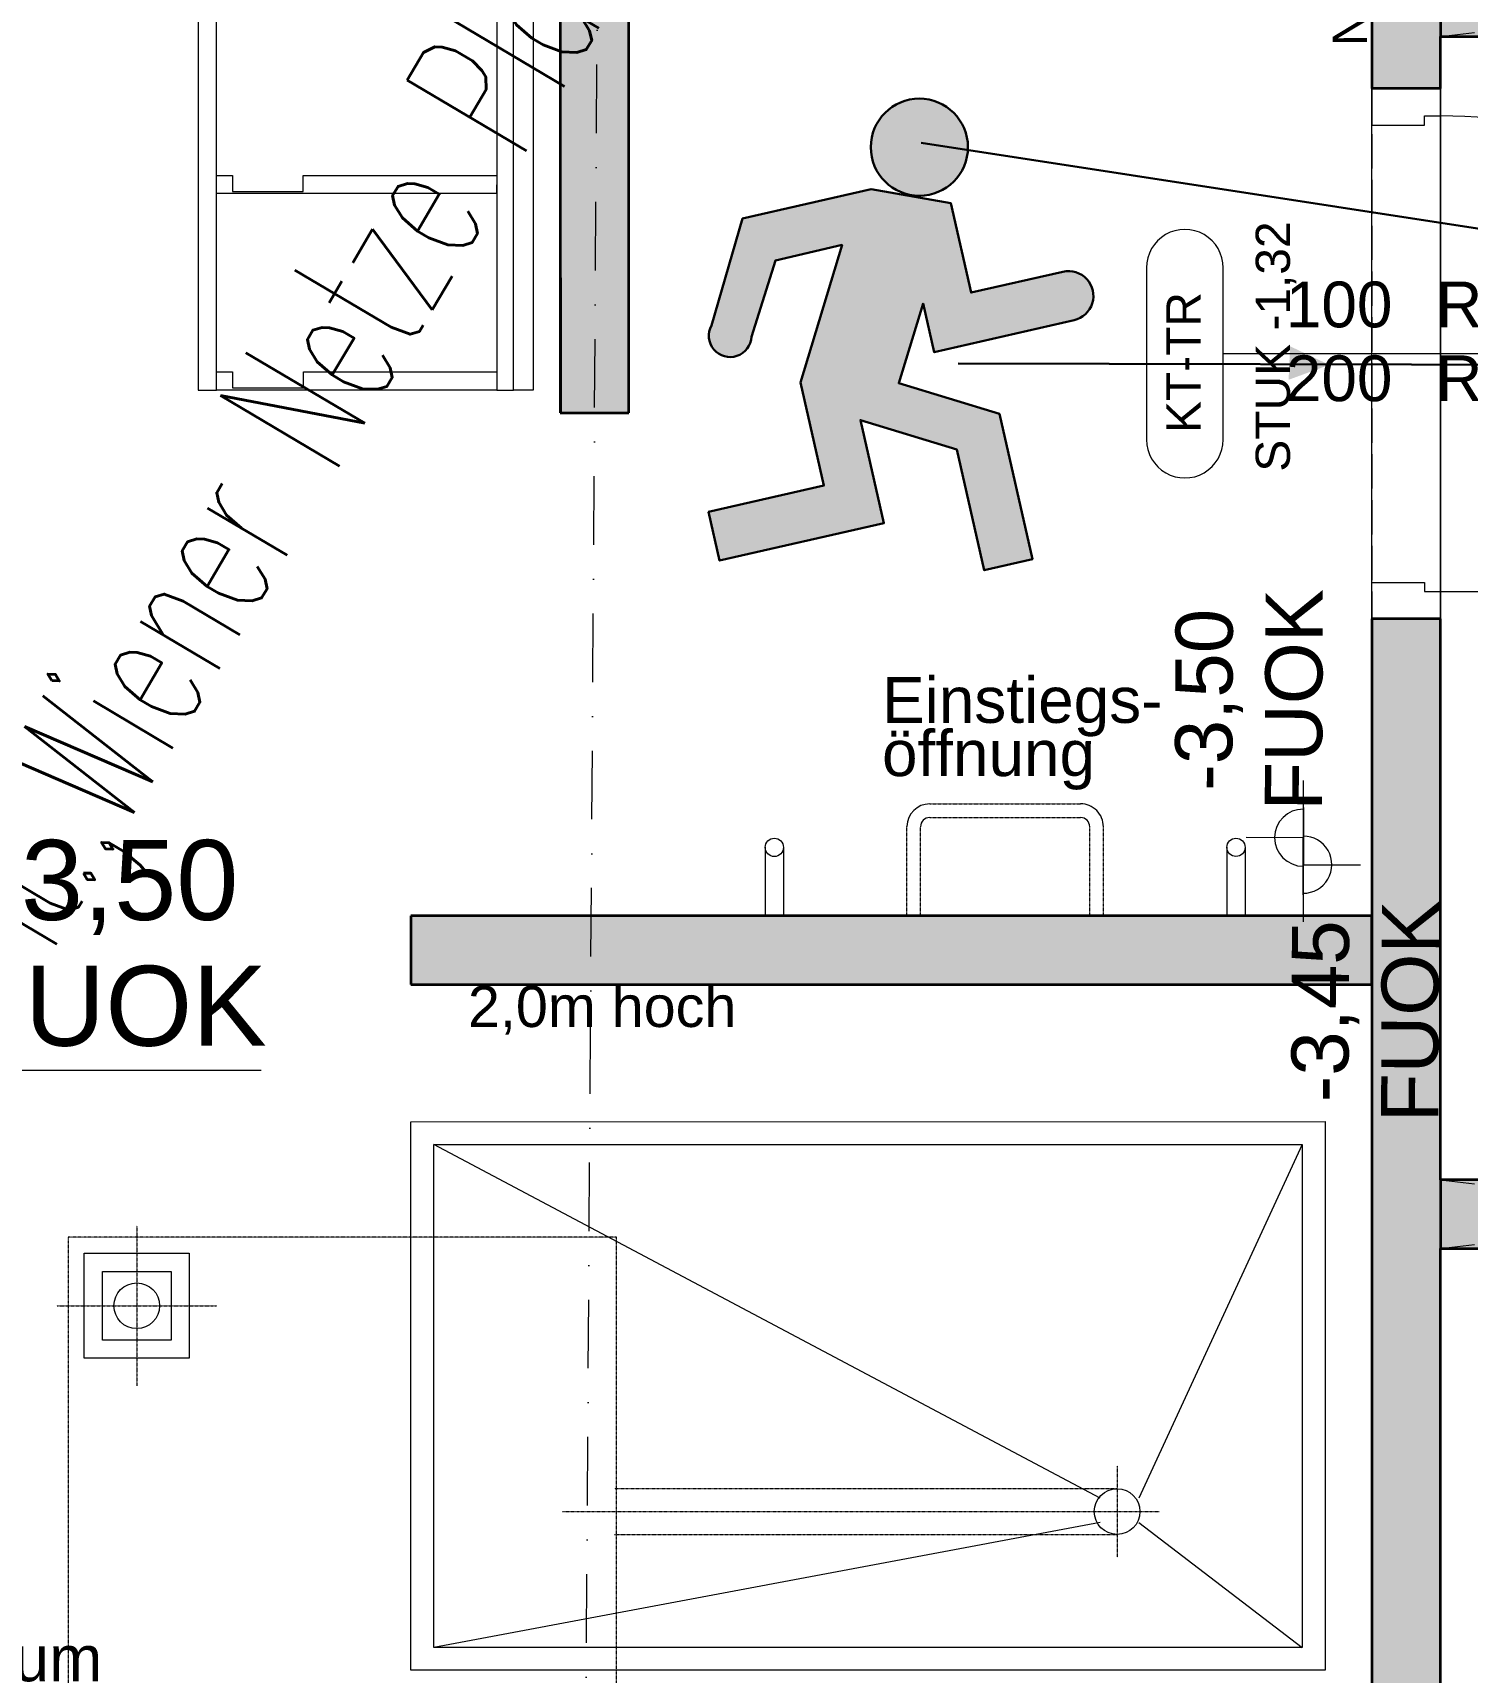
# Model space of a CAD drawing. Header units: millimetres. Extents: x 32522367 to 32638135, y 41424826 to 41540167.
# Drawn here: x 32549190 to 32552327, y 41467962 to 41471547 of the extents above; entities that cross this region are included whole.
import ezdxf
from ezdxf.enums import TextEntityAlignment as Align

# ---------------------------------------------------------------- set-up
doc = ezdxf.new("R2010")
doc.units = ezdxf.units.MM
for name, pattern in [('Achse', [0.2, 0.1, -0.05, 0, -0.05]), ('Schnittlinie', [0.3, 0.15, -0.075, 0, -0.075]), ('Strichlinie eng', [0.1, 0.075, -0.025]), ('Untersicht', [0.1, 0.075, -0.025])]:
    doc.linetypes.add(name, pattern=pattern)
for name, color, linetype in [('110 Wand Aussen', 251, 'Continuous'), ('120 Wand Innen tragend', 251, 'Continuous'), ('220 Bodenaufbau', 251, 'Continuous'), ('811 Raum 2.Erschließung_ Nebenräume_Allg.räume_Technik', 251, 'Continuous'), ('851 Marker Schnitt', 251, 'Continuous'), ('951 Polierplan Hoehenkote', 251, 'Continuous'), ('956 Fensternummer', 251, 'Continuous'), ('Archicad Tür-Marker', 251, 'Continuous'), ('Archicad Türen', 251, 'Continuous')]:
    doc.layers.add(name, color=color, linetype=linetype)
for name, color, linetype, lineweight in [('110 Wand Aussen_Stift_Nr__24', 251, 'Continuous', 13), ('110 Wand Aussen_Stift_Nr__29', 251, 'Continuous', 13), ('110 Wand Aussen_Stift_Nr__4', 251, 'Continuous', 35), ('110 Wand Aussen_Stift_Nr__7', 251, 'Continuous', 25), ('110 Wand Aussen_Stift_Nr__8', 251, 'Continuous', 35), ('120 Wand Innen tragend_Stift_Nr__1', 251, 'Continuous', 13), ('120 Wand Innen tragend_Stift_Nr__23', 251, 'Continuous', 13), ('120 Wand Innen tragend_Stift_Nr__6', 251, 'Continuous', 13), ('120 Wand Innen tragend_Stift_Nr__8', 251, 'Continuous', 35), ('220 Bodenaufbau_Stift_Nr__6', 251, 'Continuous', 13), ('851 Marker Schnitt_Stift_Nr__1', 251, 'Continuous', 13), ('915 Allgemein Beschriftung_Stift_Nr__1', 251, 'Continuous', 13), ('951 Polierplan Hoehenkote_Stift_Nr__1', 251, 'Continuous', 13), ('956 Fensternummer_Stift_Nr__1', 251, 'Continuous', 13), ('970 Brandschutz Beschriftung.Texte_ Bemaßung_ Symbole_ Fluchtwege_Stift_Nr__21', 251, 'Continuous', 13), ('976 Präsentation Grafik 1_Stift_Nr__1', 251, 'Continuous', 13), ('Archicad Tür-Marker_Stift_Nr__1', 251, 'Continuous', 13), ('Archicad Türen_Stift_Nr__1', 251, 'Continuous', 13), ('Archicad Türen_Stift_Nr__8', 251, 'Continuous', 35)]:
    doc.layers.add(name, color=color, linetype=linetype, lineweight=lineweight)
doc.layers.add('E2_LEHR_MENSCH_NATIVE', color=112, linetype='Continuous', lineweight=35, true_color=0x20dd55)
doc.layers.add('E2_LEHR_WEG_B_INTERPRETATION', color=112, linetype='Continuous', lineweight=80, true_color=0x20dd55)
doc.layers.add('E_Muster', color=18, linetype='Continuous', true_color=0x080808)
doc.layers.add('E_NACHRTECH', color=3, linetype='Continuous', true_color=0x00fa00)
doc.styles.add('ERSTELLTER_STIL_1', font='arial.ttf')
doc.styles.add('ET_LEGENDE - Wohnung$0$ROMANS', font='romans.shx', dxfattribs={"width": 0.6})

# ---------------------------------------------------------------- blocks, each defined once
blk = doc.blocks.new('Decke_11', base_point=(10.485, 33.942))
at = {"layer": '220 Bodenaufbau_Stift_Nr__6', "color": 7, "linetype": 'Continuous', "lineweight": 13, "flags": 128}
blk.add_lwpolyline([(10.485, 33.942), (6.1585, 19.2039), (7.5978, 18.7814), (8.0484, 20.3166), (9.7756, 19.8096), (10.8994, 23.638), (13.2502, 22.9479), (16.0022, 32.3224)], close=True, dxfattribs=at)
blk = doc.blocks.new('Decke_16', base_point=(24.3313, 82.1748))
at = {"layer": '220 Bodenaufbau_Stift_Nr__6', "color": 7, "linetype": 'Continuous', "lineweight": 13, "flags": 128}
blk.add_lwpolyline([(21.6546, 37.6249), (20.3082, 33.0385), (20.6248, 32.9455), (20.2277, 31.5926), (19.911, 31.6856), (18.8238, 27.9818), (19.4283, 27.8044), (18.9776, 26.2692), (18.3731, 26.4466), (16.9366, 21.5531), (13.3097, 22.6178), (16.1461, 32.2801), (10.1971, 34.0265), (24.3313, 82.1748)], dxfattribs=at)
blk = doc.blocks.new('Öffnung_85')
at = {"layer": '120 Wand Innen tragend_Stift_Nr__1', "color": 7, "linetype": 'Untersicht', "lineweight": 13}
for p, q in [((14.5842, 26.9596), (15.7701, 26.4552)), ((14.542, 26.8157), (15.8124, 26.5991))]:
    blk.add_line(p, q, dxfattribs=at)
at = {"layer": '120 Wand Innen tragend_Stift_Nr__6', "color": 7, "linetype": 'Untersicht', "lineweight": 13, "flags": 128}
blk.add_lwpolyline([(15.7701, 26.4552), (15.8124, 26.5991)], dxfattribs=at)
at = {"layer": '120 Wand Innen tragend_Stift_Nr__8', "color": 7, "linetype": 'Continuous', "lineweight": 35, "flags": 128}
for points in [[(14.5842, 26.9596), (14.542, 26.8157)], [(15.8124, 26.5991), (14.5842, 26.9596)], [(14.542, 26.8157), (15.7701, 26.4552)]]:
    blk.add_lwpolyline(points, dxfattribs=at)
blk = doc.blocks.new('Öffnung_86')
at = {"layer": '120 Wand Innen tragend_Stift_Nr__1', "color": 7, "linetype": 'Untersicht', "lineweight": 13}
for p, q in [((13.8378, 24.4169), (15.0237, 23.9125)), ((13.7955, 24.273), (15.066, 24.0564))]:
    blk.add_line(p, q, dxfattribs=at)
at = {"layer": '120 Wand Innen tragend_Stift_Nr__6', "color": 7, "linetype": 'Untersicht', "lineweight": 13, "flags": 128}
blk.add_lwpolyline([(15.0237, 23.9125), (15.066, 24.0564)], dxfattribs=at)
at = {"layer": '120 Wand Innen tragend_Stift_Nr__8', "color": 7, "linetype": 'Continuous', "lineweight": 35, "flags": 128}
for points in [[(13.8378, 24.4169), (13.7955, 24.273)], [(15.066, 24.0564), (13.8378, 24.4169)], [(13.7955, 24.273), (15.0237, 23.9125)]]:
    blk.add_lwpolyline(points, dxfattribs=at)
blk = doc.blocks.new('Wand_55', base_point=(14.5842, 26.9596))
at = {"layer": '120 Wand Innen tragend_Stift_Nr__23', "linetype": 'Continuous', "lineweight": 13}
blk.add_hatch(color=91, dxfattribs=at).paths.add_polyline_path([(14.542, 26.8157), (16.2691, 26.3087), (16.3113, 26.4526), (14.5842, 26.9596)])
at = {"layer": '120 Wand Innen tragend_Stift_Nr__8', "color": 7, "linetype": 'Continuous', "lineweight": 35, "flags": 128}
for points in [[(16.3113, 26.4526), (15.8124, 26.5991)], [(16.2691, 26.3087), (16.3113, 26.4526)]]:
    blk.add_lwpolyline(points, dxfattribs=at)
blk = doc.blocks.new('Wand_144', base_point=(13.8378, 24.4169))
at = {"layer": '120 Wand Innen tragend_Stift_Nr__23', "linetype": 'Continuous', "lineweight": 13}
blk.add_hatch(color=91, dxfattribs=at).paths.add_polyline_path([(15.5649, 23.9099), (13.8378, 24.4169), (13.7955, 24.273), (15.5227, 23.766)])
blk = doc.blocks.new('Wand_210', base_point=(13.3942, 22.9057))
at = {"layer": '110 Wand Aussen_Stift_Nr__24', "linetype": 'Continuous', "lineweight": 13}
blk.add_hatch(color=92, dxfattribs=at).paths.add_polyline_path([(11.1029, 23.2656), (13.3097, 22.6178), (13.3942, 22.9057), (11.1874, 23.5535)])
at = {"layer": '110 Wand Aussen_Stift_Nr__29', "linetype": 'Continuous', "lineweight": 13}
blk.add_hatch(color=6, dxfattribs=at).paths.add_polyline_path([(11.0747, 23.1697), (13.2815, 22.5219), (13.3097, 22.6178), (11.1029, 23.2656)])
at = {"layer": '110 Wand Aussen_Stift_Nr__7', "color": 7, "linetype": 'Continuous', "lineweight": 25, "flags": 128}
for points in [[(11.0747, 23.1697), (11.1029, 23.2656)], [(11.0747, 23.1697), (13.2815, 22.5219)], [(13.2815, 22.5219), (13.3097, 22.6178)]]:
    blk.add_lwpolyline(points, dxfattribs=at)
at = {"layer": '110 Wand Aussen_Stift_Nr__8', "color": 7, "linetype": 'Continuous', "lineweight": 35}
blk.add_line((11.1029, 23.2656), (13.3097, 22.6178), dxfattribs=at)
at = {"layer": '110 Wand Aussen_Stift_Nr__8', "color": 7, "linetype": 'Continuous', "lineweight": 35, "flags": 128}
for points in [[(11.1029, 23.2656), (11.1874, 23.5535)], [(13.3942, 22.9057), (11.1874, 23.5535)]]:
    blk.add_lwpolyline(points, dxfattribs=at)
blk = doc.blocks.new('Wand_214', base_point=(13.13, 28.8402))
at = {"layer": '110 Wand Aussen_Stift_Nr__24', "linetype": 'Continuous', "lineweight": 13}
blk.add_hatch(color=92, dxfattribs=at).paths.add_polyline_path([(13.13, 28.8402), (12.4631, 26.5682), (12.607, 26.5259), (13.274, 28.7979)])
at = {"layer": '110 Wand Aussen_Stift_Nr__4', "color": 7, "linetype": 'Continuous', "lineweight": 35, "flags": 128}
for points in [[(13.13, 28.8402), (12.4631, 26.5682)], [(13.274, 28.7979), (13.13, 28.8402)], [(12.607, 26.5259), (13.274, 28.7979)], [(12.4631, 26.5682), (12.607, 26.5259)]]:
    blk.add_lwpolyline(points, dxfattribs=at)
blk = doc.blocks.new('Wand_215', base_point=(11.0481, 29.473))
at = {"layer": '110 Wand Aussen_Stift_Nr__24', "linetype": 'Continuous', "lineweight": 13}
blk.add_hatch(color=92, dxfattribs=at).paths.add_polyline_path([(11.0481, 29.473), (9.9669, 25.7899), (10.1109, 25.7476), (11.192, 29.4308)])
at = {"layer": '110 Wand Aussen_Stift_Nr__4', "color": 7, "linetype": 'Continuous', "lineweight": 35, "flags": 128}
for points in [[(11.0481, 29.473), (9.9669, 25.7899)], [(11.192, 29.4308), (11.0481, 29.473)], [(10.1109, 25.7476), (11.192, 29.4308)], [(9.9669, 25.7899), (10.1109, 25.7476)]]:
    blk.add_lwpolyline(points, dxfattribs=at)
blk = doc.blocks.new('Wand_216', base_point=(13.8564, 25.0128))
at = {"layer": '110 Wand Aussen_Stift_Nr__24', "linetype": 'Continuous', "lineweight": 13}
blk.add_hatch(color=92, dxfattribs=at).paths.add_polyline_path([(13.8564, 25.0128), (11.84, 25.6047), (11.7977, 25.4608), (13.8141, 24.8688)])
at = {"layer": '110 Wand Aussen_Stift_Nr__4', "color": 7, "linetype": 'Continuous', "lineweight": 35, "flags": 128}
for points in [[(11.84, 25.6047), (11.7977, 25.4608)], [(13.8564, 25.0128), (11.84, 25.6047)], [(11.7977, 25.4608), (13.8141, 24.8688)], [(13.8141, 24.8688), (13.8564, 25.0128)]]:
    blk.add_lwpolyline(points, dxfattribs=at)
blk = doc.blocks.new('Höhenbemaßung_61', base_point=(10.429, 25.6674))
at = {"layer": '951 Polierplan Hoehenkote_Stift_Nr__1', "color": 7, "linetype": 'Continuous', "lineweight": 13}
for p, q in [((10.3797, 25.4994), (10.4783, 25.8353)), ((10.2611, 25.7166), (11.4306, 25.3733))]:
    blk.add_line(p, q, dxfattribs=at)
blk.add_circle((10.429, 25.6674), 0.0875, dxfattribs=at)
at = {"layer": '951 Polierplan Hoehenkote_Stift_Nr__1', "color": 7, "lineweight": 13, "char_height": 0.175, "attachment_point": 7, "rotation": 343.6401, "style": 'ERSTELLTER_STIL_1'}
for s, insert in [('\\A1;{\\pql;\\fArial|b0|i0|c0|p0;\\W1.000000;-3,50}', (10.9317, 25.8283)), ('\\A1;{\\pql;\\fArial|b0|i0|c0|p0;\\W1.000000;FUOK}', (10.8053, 25.61))]:
    blk.add_mtext(s, dxfattribs=dict(at, insert=insert))
blk = doc.blocks.new('Höhenbemaßung_71', base_point=(13.7607, 25.2192))
at = {"layer": '951 Polierplan Hoehenkote_Stift_Nr__1', "color": 7, "linetype": 'Continuous', "lineweight": 13}
for p, q in [((13.725, 25.0994), (13.7963, 25.339)), ((13.7607, 25.2192), (13.6409, 25.2549))]:
    blk.add_line(p, q, dxfattribs=at)
blk.add_arc((13.7607, 25.2192), 0.0625, 73.4122, 253.4122, dxfattribs=at)
at = {"layer": '951 Polierplan Hoehenkote_Stift_Nr__1', "color": 7, "lineweight": 13, "char_height": 0.125, "attachment_point": 7, "rotation": 73.4122, "style": 'ERSTELLTER_STIL_1'}
for s, insert in [('\\A1;{\\pql;\\fArial|b0|i0|c0|p0;\\W1.000000;-3,50}', (13.6625, 25.3545)), ('\\A1;{\\pql;\\fArial|b0|i0|c0|p0;\\W1.000000;FUOK}', (13.8181, 25.2636))]:
    blk.add_mtext(s, dxfattribs=dict(at, insert=insert))
blk = doc.blocks.new('Schnittebene_1', base_point=(-0.5412, -16.9326))
at = {"layer": '851 Marker Schnitt_Stift_Nr__1', "color": 7, "linetype": 'Schnittlinie', "lineweight": 13}
blk.add_line((-0.5124, -16.8369), (28.836, 80.7482), dxfattribs=at)
blk = doc.blocks.new('Etikett_18', base_point=(14.1307, 26.2136))
at = {"layer": '956 Fensternummer_Stift_Nr__1', "color": 7, "linetype": 'Continuous', "lineweight": 13}
blk.add_line((14.1307, 26.2136), (13.8908, 26.284), dxfattribs=at)
at = {"layer": '956 Fensternummer_Stift_Nr__1', "color": 7, "linetype": 'Continuous', "lineweight": 13, "flags": 128}
blk.add_lwpolyline([(13.9438, 26.4643, 1), (13.7827, 26.5115), (13.6769, 26.151, 1), (13.8379, 26.1038)], format="xyb", close=True, dxfattribs=at)
at = {"layer": '956 Fensternummer_Stift_Nr__1', "color": 7, "lineweight": 13, "insert": (13.7715, 26.319), "char_height": 0.075, "attachment_point": 2, "rotation": 73.6401, "style": 'ERSTELLTER_STIL_1'}
blk.add_mtext('\\A1;{\\pqc;\\pt0,1;\\fArial|b0|i0|c0|p0;\\W1.000000;KT-TR\\fArial|b0|i0|c0|p0;\\W1.000000;\\A1{\\H.66x;\\S^  ;}\\fArial|b0|i0|c0|p0;\\W1.000000;\\fArial|b0|i0|c0|p0;\\W1.000000;\\A1{\\H.66x;\\S^  ;}\\fArial|b0|i0|c0|p0;\\W1.000000; \\fArial|b0|i0|c0|p0;\\W1.000000;\\fArial|b0|i0|c0|p0;\\W1.000000;\\fArial|b0|i0|c0|p0;\\W1.000000;\\fArial|b0|i0|c0|p0;\\W1.000000;\\fArial|b0|i0|c0|p0;\\W1.000000;\\fArial|b0|i0|c0|p0;\\W1.000000;\\fArial|b0|i0|c0|p0;\\W1.000000;\\fArial|b0|i0|c0|p0;\\W1.000000;\\fArial|b0|i0|c0|p0;\\W1.000000;\\fArial|b0|i0|c0|p0;\\W1.000000;\\fArial|b0|i0|c0|p0;\\W1.000000;\\fArial|b0|i0|c0|p0;\\W1.000000;\\fArial|b0|i0|c0|p0;\\W1.000000;\\fArial|b0|i0|c0|p0;\\W1.000000;\\fArial|b0|i0|c0|p0;\\W1.000000;\\fArial|b0|i0|c0|p0;\\W1.000000;\\fArial|b0|i0|c0|p0;\\W1.000000;\\fArial|b0|i0|c0|p0;\\W1.000000;\\fArial|b0|i0|c0|p0;\\W1.000000;\\fArial|b0|i0|c0|p0;\\W1.000000;\\fArial|b0|i0|c0|p0;\\W1.000000;\\fArial|b0|i0|c0|p0;\\W1.000000;\\fArial|b0|i0|c0|p0;\\W1.000000;\\fArial|b0|i0|c0|p0;\\W1.000000;\\fArial|b0|i0|c0|p0;\\W1.000000;\\fArial|b0|i0|c0|p0;\\W1.000000;\\fArial|b0|i0|c0|p0;\\W1.000000;\\fArial|b0|i0|c0|p0;\\W1.000000;\\fArial|b0|i0|c0|p0;\\W1.000000;\\fArial|b0|i0|c0|p0;\\W1.000000;\\fArial|b0|i0|c0|p0;\\W1.000000;\\fArial|b0|i0|c0|p0;\\W1.000000;\\fArial|b0|i0|c0|p0;\\W1.000000;\\fArial|b0|i0|c0|p0;\\W1.000000;\\fArial|b0|i0|c0|p0;\\W1.000000;\\fArial|b0|i0|c0|p0;\\W1.000000;\\fArial|b0|i0|c0|p0;\\W1.000000;\\fArial|b0|i0|c0|p0;\\W1.000000;\\fArial|b0|i0|c0|p0;\\W1.000000;\\fArial|b0|i0|c0|p0;\\W1.000000;\\fArial|b0|i0|c0|p0;\\W1.000000;\\fArial|b0|i0|c0|p0;\\W1.000000;\\fArial|b0|i0|c0|p0;\\W1.000000;}', dxfattribs=at)
blk = doc.blocks.new('Zargentür 1-Fl 27_8')
at = {"layer": 'Archicad Türen_Stift_Nr__1', "color": 7, "linetype": 'Continuous', "lineweight": 13}
for p, q in [((0.52, 0), (0.52, 1.04)), ((-0.52, 0), (-0.58, 0)), ((-0.58, 0), (-0.58, -0.15)), ((-0.52, -0.035), (-0.52, 0)), ((0.52, -0.035), (0.52, 0)), ((0.52, 0), (0.58, 0)), ((0.58, 0), (0.58, -0.15)), ((-0.5, -0.035), (-0.52, -0.035)), ((-0.5, -0.15), (-0.5, -0.035)), ((0.5, -0.15), (0.5, -0.035)), ((0.5, -0.035), (0.52, -0.035)), ((-0.58, -0.15), (-0.52, -0.15)), ((-0.52, -0.15), (-0.5, -0.15)), ((0.52, -0.15), (0.5, -0.15)), ((0.58, -0.15), (0.52, -0.15))]:
    blk.add_line(p, q, dxfattribs=at)
at = {"layer": 'Archicad Türen_Stift_Nr__1', "color": 7, "linetype": 'Strichlinie eng', "lineweight": 13}
for p, q in [((-0.58, 0), (0.58, 0)), ((-0.58, -0.15), (0.58, -0.15))]:
    blk.add_line(p, q, dxfattribs=at)
at = {"layer": 'Archicad Türen_Stift_Nr__1', "color": 7, "linetype": 'Continuous', "lineweight": 13}
blk.add_arc((0.52, 0), 1.04, 90, 180, dxfattribs=at)
at = {"layer": 'Archicad Türen_Stift_Nr__8', "color": 7, "linetype": 'Continuous', "lineweight": 35}
for p, q in [((-0.58, 0), (-0.58, -0.15)), ((-0.58, 0), (-0.58, -0.15)), ((0.58, 0), (0.58, -0.15)), ((0.58, 0), (0.58, -0.15))]:
    blk.add_line(p, q, dxfattribs=at)
blk = doc.blocks.new('T Marker AUT 27_6')
at = {"layer": 'Archicad Tür-Marker_Stift_Nr__1', "color": 7, "linetype": 'Continuous', "lineweight": 13}
blk.add_line((0, 0.225), (0, -0.225), dxfattribs=at)
at = {"layer": 'Archicad Tür-Marker_Stift_Nr__1', "color": 7, "lineweight": 13, "style": 'ERSTELLTER_STIL_1'}
for tag, height, p in [('widthPrefix1st50_1', 0.1, (-0.165, 0.5281)), ('widthPrefix1st50_0', 0.1, (-0.0036, 0.5282)), ('DUMMY_270', 0.0667, (-0.0983, 0)), ('DUMMY_269', 0.0667, (0.0631, 0)), ('DUMMY_273', 0.1, (-0.165, -0.0674)), ('DUMMY_271', 0.1, (-0.0036, -0.0674)), ('DUMMY_272', 0.0667, (0.0631, -0.2525)), ('DUMMY_274', 0.0667, (-0.0983, -0.3288))]:
    blk.add_attdef(tag, text='', height=height, rotation=270, dxfattribs=at).set_placement(p, align=Align.BOTTOM_LEFT)
for tag, height, p in [('AC_SillPrefix_STUK', 0.075, (-0.2687, -0.3973)), ('DUMMY_268', 0.05, (0.2687, -0.3584))]:
    blk.add_attdef(tag, text='', height=height, dxfattribs=at).set_placement(p, align=Align.BOTTOM_LEFT)
blk = doc.blocks.new('Wand_595', base_point=(16.1883, 32.4241))
at = {"layer": '120 Wand Innen tragend_Stift_Nr__23', "linetype": 'Continuous', "lineweight": 13}
for points in [[(15.5825, 30.8927), (14.3661, 26.749), (14.51, 26.7067), (15.7264, 30.8505)], [(13.2502, 22.9479), (13.3942, 22.9057), (14.1832, 25.5937), (14.0393, 25.636)]]:
    blk.add_hatch(color=91, dxfattribs=at).paths.add_polyline_path(points)
at = {"layer": '120 Wand Innen tragend_Stift_Nr__8', "color": 7, "linetype": 'Continuous', "lineweight": 35}
for p, q in [((14.51, 26.7067), (14.3661, 26.749)), ((14.1832, 25.5937), (14.0393, 25.636))]:
    blk.add_line(p, q, dxfattribs=at)
at = {"layer": '120 Wand Innen tragend_Stift_Nr__8', "color": 7, "linetype": 'Continuous', "lineweight": 35, "flags": 128}
for points in [[(15.3881, 30.2306), (14.3661, 26.749)], [(14.51, 26.7067), (14.542, 26.8157)], [(14.0393, 25.636), (13.2502, 22.9479)], [(13.8378, 24.4169), (14.1832, 25.5937)], [(13.3942, 22.9057), (13.7955, 24.273)]]:
    blk.add_lwpolyline(points, dxfattribs=at)
at = {"layer": 'Archicad Tür-Marker', "color": 7, "lineweight": 13}
ref = blk.add_blockref('T Marker AUT 27_6', (14.3466, 26.1502), dxfattribs=dict(at, rotation=253.6400944557894))
ref.add_attrib('widthPrefix1st50', 'RBL116', dxfattribs={"layer": 'Archicad Tür-Marker_Stift_Nr__1', "color": 7, "lineweight": 13, "height": 0.1, "rotation": 343.6401, "style": 'ERSTELLTER_STIL_1'}).set_placement((14.3456, 26.1794), align=Align.BOTTOM_LEFT)
ref.add_attrib('widthPrefix1st50_1', 'RBL218', dxfattribs={"layer": 'Archicad Tür-Marker_Stift_Nr__1', "color": 7, "lineweight": 13, "height": 0.1, "rotation": 343.6401, "style": 'ERSTELLTER_STIL_1'}).set_placement((14.3001, 26.0245), align=Align.BOTTOM_LEFT)
ref.add_attrib('AC_SillPrefix_STUK', 'STUK -1,32', dxfattribs={"layer": 'Archicad Tür-Marker_Stift_Nr__1', "color": 7, "lineweight": 13, "height": 0.075, "rotation": 73.6401, "style": 'ERSTELLTER_STIL_1'}).set_placement((13.9798, 25.989), align=Align.BOTTOM_LEFT)
ref.add_attrib('DUMMY_271', '100', dxfattribs={"layer": 'Archicad Tür-Marker_Stift_Nr__1', "color": 7, "lineweight": 13, "height": 0.1, "rotation": 343.6401, "style": 'ERSTELLTER_STIL_1'}).set_placement((14.0301, 26.272), align=Align.BOTTOM_LEFT)
ref.add_attrib('DUMMY_273', '200', dxfattribs={"layer": 'Archicad Tür-Marker_Stift_Nr__1', "color": 7, "lineweight": 13, "height": 0.1, "rotation": 343.6401, "style": 'ERSTELLTER_STIL_1'}).set_placement((13.9846, 26.1171), align=Align.BOTTOM_LEFT)
at = {"layer": 'Archicad Türen', "color": 7, "linetype": 'Continuous', "lineweight": 13, "rotation": 253.6400944557894}
blk.add_blockref('Zargentür 1-Fl 27_8', (14.3466, 26.1502), dxfattribs=at)
blk = doc.blocks.new('Höhenbemaßung_274', base_point=(13.744, 25.1626))
at = {"layer": '951 Polierplan Hoehenkote_Stift_Nr__1', "color": 7, "linetype": 'Continuous', "lineweight": 13}
for p, q in [((13.7797, 25.2824), (13.7083, 25.0428)), ((13.744, 25.1626), (13.8638, 25.1269))]:
    blk.add_line(p, q, dxfattribs=at)
blk.add_arc((13.744, 25.1626), 0.0625, 253.4125, 73.4125, dxfattribs=at)
at = {"layer": '951 Polierplan Hoehenkote_Stift_Nr__1', "color": 7, "lineweight": 13, "char_height": 0.125, "attachment_point": 7, "rotation": 73.4125, "style": 'ERSTELLTER_STIL_1'}
for s, insert in [('\\A1;{\\pql;\\fArial|b0|i0|c0|p0;\\W1.000000;-3,45}', (13.7146, 24.6294)), ('\\A1;{\\pql;\\fArial|b0|i0|c0|p0;\\W1.000000;FUOK}', (13.8702, 24.5385))]:
    blk.add_mtext(s, dxfattribs=dict(at, insert=insert))
blk = doc.blocks.new('98095500')
at = {"color": 18, "lineweight": 30, "true_color": 0x000000}
for points in [[(423921.73, 99168.82), (423956.82, 99168.82), (423956.82, 99202.95), (423984.52, 99214.53), (424033.69, 99214.53), (424053.79, 99178.33)], [(424040.17, 99170.92), (424025.2, 99196.66), (423999.74, 99196.78), (424026.18, 99150.32), (424026.18, 99110.9), (424070.22, 99110.9), (424070.22, 99092.32), (424007.48, 99092.32), (424007.48, 99131.68), (423974.96, 99113.11), (423974.96, 99066.99), (423956.52, 99066.99), (423956.52, 99122.44), (423990.54, 99141.87), (423975.12, 99168.79), (423975.12, 99150.21), (423921.73, 99150.28)]]:
    blk.add_lwpolyline(points, dxfattribs=at)
blk.add_circle((423963.6, 99225.86), 18.08, dxfattribs=at)
for centre, radius, start, end in [((424047.83, 99173.07), 7.96, 195.72991, 41.40047), ((423921.73, 99159.55), 9.27, 89.9849, 270.0151)]:
    blk.add_arc(centre, radius, start, end, dxfattribs=at)
blk = doc.blocks.new('750298750')
h = blk.add_hatch(color=3)
h.paths.add_polyline_path([(426943.63, 99576.9), (426968.12, 99576.79), (426982.52, 99552.02, 1.25347), (426995.63, 99559.16), (426976.28, 99593.98), (426928.98, 99593.98), (426902.34, 99582.83), (426902.34, 99550.01), (426868.58, 99550.01, 1), (426868.59, 99532.17), (426919.94, 99532.11), (426919.94, 99549.98), (426934.78, 99524.08), (426902.06, 99505.39), (426902.06, 99452.05), (426919.79, 99452.05), (426919.79, 99496.41), (426951.07, 99514.28), (426951.07, 99476.42), (427011.43, 99476.42), (427011.43, 99494.29), (426969.06, 99494.29), (426969.06, 99532.21)])
h.paths.add_polyline_path([(426891.47, 99604.88, 1), (426926.25, 99604.88, 1)])
at = {"xscale": 0.9619413167778113, "yscale": 0.9619413167778113, "zscale": 0.9619413167778113}
blk.add_blockref('98095500', (19080.76, 4155.42), dxfattribs=at)
blk = doc.blocks.new('E2_MOL_LEHRPERSON_ZENTRIERT')
blk.add_blockref('750298750', (-426935.55, -99537.16))

msp = doc.modelspace()

# ---------------------------------------------------------------- linework, layer by layer
at = {"layer": '811 Raum 2.Erschließung_ Nebenräume_Allg.räume_Technik', "color": 51, "linetype": 'Continuous', "lineweight": 0, "true_color": 0xf5ffa6, "flags": 128}
for points in [[(32552268.725, 41468888.467), (32552268.787, 41456562.45), (32557468.788, 41456562.476), (32557468.779, 41458662.476), (32555748.777, 41458662.468), (32555748.701, 41473680.2), (32555748.69, 41475830.2), (32555748.643, 41485330.2), (32555748.632, 41487480.2), (32555748.606, 41492848.565), (32554248.605, 41492848.557), (32554248.615, 41490980.21), (32554248.625, 41489180.21), (32554248.653, 41483580.21), (32554248.663, 41481780.21), (32554248.691, 41476055.21), (32554248.702, 41473854.701), (32554248.726, 41468888.477)], [(32554068.722, 41469038.476), (32554068.709, 41471538.476), (32552268.709, 41471538.467), (32552268.722, 41469038.467)]]:
    msp.add_lwpolyline(points, close=True, dxfattribs=at)
at = {"layer": '811 Raum 2.Erschließung_ Nebenräume_Allg.räume_Technik', "color": 254, "linetype": 'Continuous', "lineweight": 0, "true_color": 0xd3d2c7, "flags": 128}
msp.add_lwpolyline([(32549668.763, 41461873.437), (32549668.732, 41467463.437), (32552118.733, 41467463.45), (32552118.722, 41469465.416), (32550017.24, 41469465.405), (32550017.239, 41469615.405), (32552118.722, 41469615.416), (32552118.694, 41474903.45), (32550393.697, 41474903.441), (32550393.702, 41473783.272), (32550493.702, 41473783.458), (32550493.717, 41470715.406), (32550346.65, 41470715.223), (32550343.706, 41473083.271), (32550243.706, 41473083.457), (32550243.702, 41473783.457), (32550243.697, 41474903.44), (32546368.694, 41474903.42)], dxfattribs=at)
at = {"layer": '976 Präsentation Grafik 1_Stift_Nr__1', "color": 7, "linetype": 'Achse', "lineweight": 13}
for p, q in [((32551151.798, 41469860.469), (32551481.676, 41469860.476)), ((32551101.827, 41469615.411), (32551101.823, 41469811.205)), ((32551131.819, 41469615.411), (32551131.807, 41469810.495)), ((32551151.799, 41469830.488), (32551481.676, 41469830.495)), ((32551501.669, 41469615.413), (32551501.668, 41469810.505)), ((32551531.655, 41469615.413), (32551531.658, 41469810.496)), ((32549417.458, 41468937.985), (32549417.46, 41468588.116)), ((32549242.522, 41468763.047), (32549592.396, 41468763.049)), ((32551561.667, 41468412.996), (32551561.668, 41468213.067)), ((32550348.402, 41468313.025), (32551653.329, 41468313.028))]:
    msp.add_line(p, q, dxfattribs=at)
at = {"layer": '976 Präsentation Grafik 1_Stift_Nr__1', "color": 7, "linetype": 'Continuous', "lineweight": 13}
for p, q in [((32550791.951, 41469765.939), (32550791.952, 41469615.409)), ((32550831.919, 41469765.94), (32550831.92, 41469615.41)), ((32551801.581, 41469765.967), (32551801.581, 41469615.437)), ((32551841.549, 41469765.967), (32551841.55, 41469615.437)), ((32551524.422, 41468342.606), (32550067.219, 41469115.606)), ((32551966.516, 41469115.643), (32551608.934, 41468342.614)), ((32551524.442, 41468289.223), (32550067.24, 41468015.951)), ((32551608.921, 41468289.23), (32551966.537, 41468015.987))]:
    msp.add_line(p, q, dxfattribs=at)
at = {"layer": '976 Präsentation Grafik 1_Stift_Nr__1', "color": 7, "linetype": 'Strichlinie eng', "lineweight": 13}
for p, q in [((32550467.067, 41468913.032), (32549267.531, 41468913.009)), ((32549267.531, 41468913.009), (32549267.554, 41467713.435)), ((32550467.09, 41467713.458), (32550467.067, 41468913.032)), ((32551561.666, 41468363.031), (32550462.083, 41468363.01)), ((32550462.085, 41468263.03), (32551561.668, 41468263.051))]:
    msp.add_line(p, q, dxfattribs=at)
at = {"layer": '976 Präsentation Grafik 1_Stift_Nr__1', "color": 7, "linetype": 'Continuous', "lineweight": 13}
for points in [[(32549591.85, 41472984.161), (32549551.901, 41472984.161), (32549551.912, 41470764.988), (32549591.861, 41470764.989)], [(32550204.673, 41470764.995), (32550241.617, 41470764.995), (32550241.606, 41472984.166), (32550204.662, 41472984.165)], [(32550241.602, 41472984.166), (32550284.627, 41472984.166), (32550284.638, 41470765.002), (32550241.613, 41470765.002)], [(32549591.89, 41471194.828), (32549591.897, 41471234.819), (32549626.88, 41471234.819), (32549626.883, 41471199.832), (32549781.824, 41471199.831), (32549781.824, 41471234.818), (32550204.669, 41471234.815), (32550204.665, 41471194.832)], [(32549591.898, 41470764.991), (32549591.905, 41470804.982), (32549626.888, 41470804.982), (32549626.891, 41470769.996), (32549781.832, 41470769.994), (32549781.832, 41470804.981), (32550204.677, 41470804.978), (32550204.673, 41470764.995)], [(32552016.488, 41469165.617), (32552016.511, 41467966.015), (32550017.268, 41467965.977), (32550017.245, 41469165.578)], [(32551966.516, 41469115.643), (32551966.537, 41468015.987), (32550067.24, 41468015.951), (32550067.219, 41469115.606)], [(32549532.411, 41468878.009), (32549532.416, 41468648.097), (32549302.506, 41468648.093), (32549302.502, 41468878.005)], [(32549492.427, 41468838.022), (32549492.43, 41468688.075), (32549342.489, 41468688.072), (32549342.486, 41468838.019)]]:
    msp.add_lwpolyline(points, close=True, dxfattribs=at)
for centre, radius in [((32550811.935, 41469765.361), 19.992), ((32551821.565, 41469765.388), 19.992), ((32549417.459, 41468763.048), 49.979), ((32551561.667, 41468313.032), 49.984)]:
    msp.add_circle(centre, radius, dxfattribs=at)
for centre, radius, start, end in [((32551151.799, 41469810.488), 49.981, 90.001302, 179.177681), ((32551481.677, 41469810.495), 49.981, 0.001279, 90.001302), ((32551151.799, 41469810.488), 20, 90.001302, 179.979427), ((32551481.677, 41469810.495), 19.992, 0.02821, 90.001302)]:
    msp.add_arc(centre, radius, start, end, dxfattribs=at)
at = {"layer": 'E2_LEHR_WEG_B_INTERPRETATION', "color": 112, "true_color": 0x20dd55}
msp.add_solid([(32552025.613, 41470820.499), (32551936.685, 41470787.814), (32551940.016, 41470861.115)], dxfattribs=at)
at = {"layer": 'E_NACHRTECH', "color": 4, "lineweight": 30}
msp.add_lwpolyline([(32551133.443, 41471305.82), (32553869.841, 41470884.855)], dxfattribs=at)
at = {"layer": 'E_NACHRTECH', "color": 3, "lineweight": 30}
msp.add_lwpolyline([(32551213.885, 41470823.382), (32553857.371, 41470817.333)], dxfattribs=at)

# ---------------------------------------------------------------- block references
at = {"layer": '110 Wand Aussen', "color": 7, "lineweight": 35, "xscale": 1000, "yscale": 1000, "zscale": 1000, "rotation": 16.36019999999994}
for name, p in [('Wand_215', (32548167.812, 41473104.054)), ('Wand_214', (32550343.706, 41473083.272)), ('Wand_216', (32552118.722, 41469615.416)), ('Wand_210', (32552268.733, 41467463.45))]:
    msp.add_blockref(name, p, dxfattribs=at)
at = {"layer": '120 Wand Innen tragend', "color": 7, "lineweight": 35, "xscale": 1000, "yscale": 1000, "zscale": 1000, "rotation": 16.36019999999994}
for name, p in [('Wand_595', (32552268.682, 41477383.467)), ('Wand_55', (32552268.708, 41471688.467)), ('Wand_144', (32552268.723, 41469038.467))]:
    msp.add_blockref(name, p, dxfattribs=at)
at = {"layer": '120 Wand Innen tragend', "color": 7, "linetype": 'Continuous', "lineweight": 13, "xscale": 1000, "yscale": 1000, "zscale": 1000, "rotation": 16.36019999999994}
for name in ['Öffnung_85', 'Öffnung_86']:
    msp.add_blockref(name, (32545868.865, 41441712.417), dxfattribs=at)
at = {"layer": '220 Bodenaufbau', "color": 7, "linetype": 'Continuous', "lineweight": 13, "xscale": 1000, "yscale": 1000, "zscale": 1000, "rotation": 16.36019999999994}
for name, p in [('Decke_16', (32546068.423, 41527413.443)), ('Decke_11', (32546368.684, 41477233.436))]:
    msp.add_blockref(name, p, dxfattribs=at)
at = {"layer": '851 Marker Schnitt', "color": 7, "lineweight": 13, "xscale": 1000, "yscale": 1000, "zscale": 1000, "rotation": 16.36019999999994}
msp.add_blockref('Schnittebene_1', (32550119.044, 41425312.936), dxfattribs=at)
at = {"layer": '951 Polierplan Hoehenkote', "color": 7, "lineweight": 13, "xscale": 1000, "yscale": 1000, "zscale": 1000, "rotation": 16.36019999999994}
for name, p in [('Höhenbemaßung_71', (32551968.721, 41469786.544)), ('Höhenbemaßung_274', (32551968.721, 41469727.533)), ('Höhenbemaßung_61', (32548645.711, 41469278.08))]:
    msp.add_blockref(name, p, dxfattribs=at)
at = {"layer": '956 Fensternummer', "color": 7, "linetype": 'Continuous', "lineweight": 13, "xscale": 1000, "yscale": 1000, "zscale": 1000, "rotation": 16.36019999999994}
msp.add_blockref('Etikett_18', (32552043.715, 41470844.891), dxfattribs=at)
at = {"layer": 'E2_LEHR_MENSCH_NATIVE', "color": 112, "true_color": 0x20dd55, "xscale": -6.107755025382402, "yscale": 6.107755025382402, "rotation": 12.80549459919491}
msp.add_blockref('E2_MOL_LEHRPERSON_ZENTRIERT', (32551061.86, 41470857.037), dxfattribs=at)

# ---------------------------------------------------------------- texts
at = {"layer": '915 Allgemein Beschriftung_Stift_Nr__1', "color": 7, "linetype": 'Continuous', "lineweight": 13, "style": 'ERSTELLTER_STIL_1'}
for s, insert, char_height, attachment_point, rotation in [('\\A1;{\\pql;\\fArial|b0|i0|c0|p0;\\W1.000000;NSP-Wand \\fArial|b0|i0|c0|p0;\\W1.000000;1}', (32552108.933, 41471517.577), 75, 7, 90.00029), ('\\A1;{\\pql;\\fArial|b0|i0|c0|p0;\\W1.000000;2,0m hoch}', (32550141.846, 41469462.576), 90, 1, 0.00029)]:
    msp.add_mtext(s, dxfattribs=dict(at, insert=insert, char_height=char_height, attachment_point=attachment_point, rotation=rotation))
at = {"layer": '915 Allgemein Beschriftung_Stift_Nr__1', "color": 7, "linetype": 'Continuous', "lineweight": 13, "insert": (32551047.444, 41470137.623), "char_height": 100, "attachment_point": 1, "rotation": 0.00029, "line_spacing_factor": 0.698185, "style": 'ERSTELLTER_STIL_1'}
msp.add_mtext('\\A1;{\\pql;\\fArial|b0|i0|c0|p0;\\W1.000000;Einstiegs-\\P\\pql;\\fArial|b0|i0|c0|p0;\\W1.000000;öffnung}', dxfattribs=at)
at = {"layer": '970 Brandschutz Beschriftung.Texte_ Bemaßung_ Symbole_ Fluchtwege_Stift_Nr__21', "color": 1, "linetype": 'Continuous', "lineweight": 13, "insert": (32548697.993, 41468197.561), "char_height": 100, "attachment_point": 1, "rotation": 0.000289, "line_spacing_factor": 0.933946, "style": 'ERSTELLTER_STIL_1'}
msp.add_mtext('\\A1;{\\pql;\\fArial|b0|i0|c0|p0;\\W1.000000;ABL\\P\\pql;\\fArial|b0|i0|c0|p0;\\W1.000000;Traforaum\\P\\pql;\\fArial|b0|i0|c0|p0;\\W1.000000;min. 1,4m²}', dxfattribs=at)
at = {"layer": 'E_Muster', "color": 240, "true_color": 0xed1f24, "style": 'ET_LEGENDE - Wohnung$0$ROMANS', "width": 0.6}
msp.add_text('ERDUNGSANLAGE lt.,Wiener Netze Pläne', height=302.74846, rotation=59.367087, dxfattribs=at).set_placement((32547997.456, 41467748.743), align=Align.MIDDLE_LEFT)

doc.saveas('drawing.dxf')
